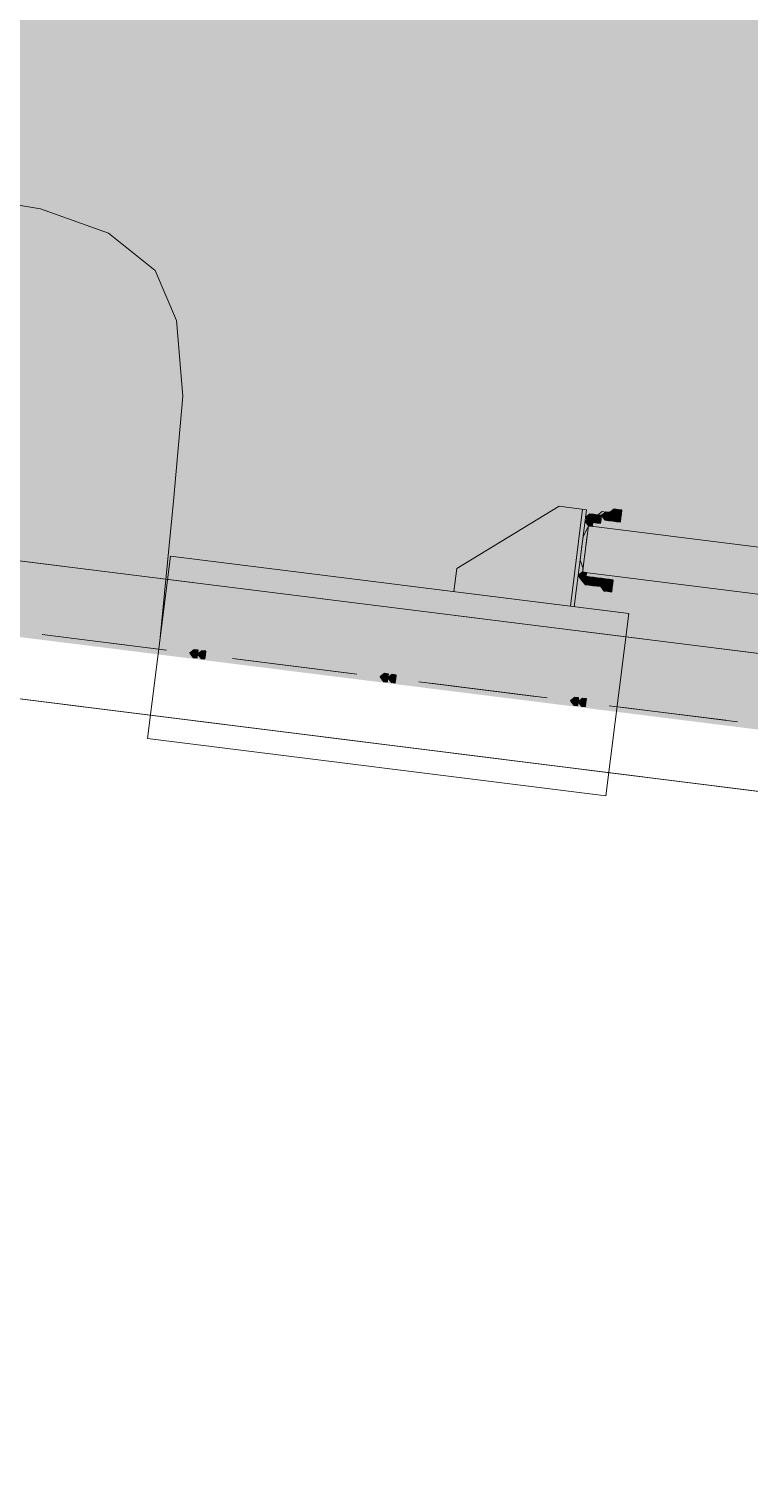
# Model space of a CAD drawing. Header units: metres. Extents: x -4 to 509425, y 7549 to 4732445.
# Drawn here: x 475960.077 to 475961.635, y 4719709.734 to 4719712.867 of the extents above; entities that cross this region are included whole.
import ezdxf

# ---------------------------------------------------------------- set-up
doc = ezdxf.new("R2010")
doc.units = ezdxf.units.M
doc.header["$LTSCALE"] = 0.01
doc.header["$MEASUREMENT"] = 0
doc.layers.get('0').update_dxf_attribs({"lineweight": 0})
doc.layers.add('_SUBESTACIÓN', color=1, linetype='Continuous')
doc.layers.add('SUBESTACION LA VID', color=253, linetype='Continuous')

# ---------------------------------------------------------------- blocks, each defined once
blk = doc.blocks.new('A$Cfff6051d')
at = {"layer": 'SUBESTACION LA VID', "transparency": 33554687}
h = blk.add_hatch(color=256, dxfattribs=at)
h.dxf.hatch_style = 2
h.paths.add_polyline_path([(475961.3323, 4719711.8114), (475961.3334, 4719711.8198), (475961.325, 4719711.8208), (475961.3155, 4719711.8135), (475961.3229, 4719711.804), (475961.3313, 4719711.803)])
h = blk.add_hatch(color=256, dxfattribs=at)
h.dxf.hatch_style = 2
h.paths.add_polyline_path([(475961.3407, 4719711.8103), (475961.3418, 4719711.8187), (475961.3334, 4719711.8198), (475961.3239, 4719711.8124), (475961.3313, 4719711.803), (475961.3397, 4719711.8019)])
h = blk.add_hatch(color=256, dxfattribs=at)
h.dxf.hatch_style = 2
h.paths.add_polyline_path([(475961.3407, 4719711.8103), (475961.3418, 4719711.8187), (475961.3334, 4719711.8198), (475961.3239, 4719711.8124), (475961.3313, 4719711.803), (475961.3397, 4719711.8019)])
h = blk.add_hatch(color=256, dxfattribs=at)
h.dxf.hatch_style = 2
h.paths.add_polyline_path([(475961.3502, 4719711.8177), (475961.3512, 4719711.8261), (475961.3428, 4719711.8271), (475961.3334, 4719711.8198), (475961.3407, 4719711.8103), (475961.3491, 4719711.8093)])
h = blk.add_hatch(color=256, dxfattribs=at)
h.dxf.hatch_style = 2
h.paths.add_polyline_path([(475961.3502, 4719711.8177), (475961.3512, 4719711.8261), (475961.3428, 4719711.8271), (475961.3334, 4719711.8198), (475961.3407, 4719711.8103), (475961.3491, 4719711.8093)])
h = blk.add_hatch(color=256, dxfattribs=at)
h.dxf.hatch_style = 2
h.paths.add_polyline_path([(475961.3586, 4719711.8166), (475961.3596, 4719711.825), (475961.3512, 4719711.8261), (475961.3418, 4719711.8187), (475961.3491, 4719711.8093), (475961.3575, 4719711.8082)])
h = blk.add_hatch(color=256, dxfattribs=at)
h.dxf.hatch_style = 2
h.paths.add_polyline_path([(475961.2966, 4719711.7988), (475961.2977, 4719711.8072), (475961.2893, 4719711.8082), (475961.2798, 4719711.8009), (475961.2872, 4719711.7914), (475961.2956, 4719711.7904)])
h = blk.add_hatch(color=256, dxfattribs=at)
h.dxf.hatch_style = 2
h.paths.add_polyline_path([(475961.2977, 4719711.8072), (475961.2987, 4719711.8156), (475961.2903, 4719711.8166), (475961.2809, 4719711.8093), (475961.2882, 4719711.7998), (475961.2966, 4719711.7988)])
h = blk.add_hatch(color=256, dxfattribs=at)
h.dxf.hatch_style = 2
h.paths.add_polyline_path([(475961.2977, 4719711.8072), (475961.2987, 4719711.8156), (475961.2903, 4719711.8166), (475961.2809, 4719711.8093), (475961.2882, 4719711.7998), (475961.2966, 4719711.7988)])
h = blk.add_hatch(color=256, dxfattribs=at)
h.dxf.hatch_style = 2
h.paths.add_polyline_path([(475961.2977, 4719711.8072), (475961.2987, 4719711.8156), (475961.2903, 4719711.8166), (475961.2809, 4719711.8093), (475961.2882, 4719711.7998), (475961.2966, 4719711.7988)])
h = blk.add_hatch(color=256, dxfattribs=at)
h.dxf.hatch_style = 2
h.paths.add_polyline_path([(475961.2977, 4719711.8072), (475961.2987, 4719711.8156), (475961.2903, 4719711.8166), (475961.2809, 4719711.8093), (475961.2882, 4719711.7998), (475961.2966, 4719711.7988)])
h = blk.add_hatch(color=256, dxfattribs=at)
h.dxf.hatch_style = 2
h.paths.add_polyline_path([(475961.3061, 4719711.8061), (475961.3071, 4719711.8145), (475961.2987, 4719711.8156), (475961.2893, 4719711.8082), (475961.2966, 4719711.7988), (475961.305, 4719711.7977)])
h = blk.add_hatch(color=256, dxfattribs=at)
h.dxf.hatch_style = 2
h.paths.add_polyline_path([(475961.3061, 4719711.8061), (475961.3071, 4719711.8145), (475961.2987, 4719711.8156), (475961.2893, 4719711.8082), (475961.2966, 4719711.7988), (475961.305, 4719711.7977)])
h = blk.add_hatch(color=256, dxfattribs=at)
h.dxf.hatch_style = 2
h.paths.add_polyline_path([(475961.3061, 4719711.8061), (475961.3071, 4719711.8145), (475961.2987, 4719711.8156), (475961.2893, 4719711.8082), (475961.2966, 4719711.7988), (475961.305, 4719711.7977)])
h = blk.add_hatch(color=256, dxfattribs=at)
h.dxf.hatch_style = 2
h.paths.add_polyline_path([(475961.3061, 4719711.8061), (475961.3071, 4719711.8145), (475961.2987, 4719711.8156), (475961.2893, 4719711.8082), (475961.2966, 4719711.7988), (475961.305, 4719711.7977)])
h = blk.add_hatch(color=256, dxfattribs=at)
h.dxf.hatch_style = 2
h.paths.add_polyline_path([(475961.3145, 4719711.8051), (475961.3155, 4719711.8135), (475961.3071, 4719711.8145), (475961.2977, 4719711.8072), (475961.305, 4719711.7977), (475961.3134, 4719711.7967)])
h = blk.add_hatch(color=256, dxfattribs=at)
h.dxf.hatch_style = 2
h.paths.add_polyline_path([(475961.3491, 4719711.8093), (475961.3502, 4719711.8177), (475961.3418, 4719711.8187), (475961.3323, 4719711.8114), (475961.3397, 4719711.8019), (475961.3481, 4719711.8009)])
h = blk.add_hatch(color=256, dxfattribs=at)
h.dxf.hatch_style = 2
h.paths.add_polyline_path([(475961.3491, 4719711.8093), (475961.3502, 4719711.8177), (475961.3418, 4719711.8187), (475961.3323, 4719711.8114), (475961.3397, 4719711.8019), (475961.3481, 4719711.8009)])
h = blk.add_hatch(color=256, dxfattribs=at)
h.dxf.hatch_style = 2
h.paths.add_polyline_path([(475961.3491, 4719711.8093), (475961.3502, 4719711.8177), (475961.3418, 4719711.8187), (475961.3323, 4719711.8114), (475961.3397, 4719711.8019), (475961.3481, 4719711.8009)])
h = blk.add_hatch(color=256, dxfattribs=at)
h.dxf.hatch_style = 2
h.paths.add_polyline_path([(475961.3575, 4719711.8082), (475961.3586, 4719711.8166), (475961.3502, 4719711.8177), (475961.3407, 4719711.8103), (475961.3481, 4719711.8009), (475961.3565, 4719711.7998)])
h = blk.add_hatch(color=256, dxfattribs=at)
h.dxf.hatch_style = 2
h.paths.add_polyline_path([(475961.3575, 4719711.8082), (475961.3586, 4719711.8166), (475961.3502, 4719711.8177), (475961.3407, 4719711.8103), (475961.3481, 4719711.8009), (475961.3565, 4719711.7998)])
h = blk.add_hatch(color=256, dxfattribs=at)
h.dxf.hatch_style = 2
h.paths.add_polyline_path([(475961.3575, 4719711.8082), (475961.3586, 4719711.8166), (475961.3502, 4719711.8177), (475961.3407, 4719711.8103), (475961.3481, 4719711.8009), (475961.3565, 4719711.7998)])
h = blk.add_hatch(color=256, dxfattribs=at)
h.dxf.hatch_style = 2
h.paths.add_polyline_path([(475961.3575, 4719711.8082), (475961.3586, 4719711.8166), (475961.3502, 4719711.8177), (475961.3407, 4719711.8103), (475961.3481, 4719711.8009), (475961.3565, 4719711.7998)])
h = blk.add_hatch(color=256, dxfattribs=at)
h.dxf.hatch_style = 2
h.paths.add_polyline_path([(475961.3575, 4719711.8082), (475961.3586, 4719711.8166), (475961.3502, 4719711.8177), (475961.3407, 4719711.8103), (475961.3481, 4719711.8009), (475961.3565, 4719711.7998)])
h = blk.add_hatch(color=256, dxfattribs=at)
h.dxf.hatch_style = 2
h.paths.add_polyline_path([(475961.3575, 4719711.8082), (475961.3586, 4719711.8166), (475961.3502, 4719711.8177), (475961.3407, 4719711.8103), (475961.3481, 4719711.8009), (475961.3565, 4719711.7998)])
h = blk.add_hatch(color=256, dxfattribs=at)
h.dxf.hatch_style = 2
h.paths.add_polyline_path([(475961.3575, 4719711.8082), (475961.3586, 4719711.8166), (475961.3502, 4719711.8177), (475961.3407, 4719711.8103), (475961.3481, 4719711.8009), (475961.3565, 4719711.7998)])
h = blk.add_hatch(color=256, dxfattribs=at)
h.dxf.hatch_style = 2
h.paths.add_polyline_path([(475961.3575, 4719711.8082), (475961.3586, 4719711.8166), (475961.3502, 4719711.8177), (475961.3407, 4719711.8103), (475961.3481, 4719711.8009), (475961.3565, 4719711.7998)])
h = blk.add_hatch(color=256, dxfattribs=at)
h.dxf.hatch_style = 2
h.paths.add_polyline_path([(475961.3575, 4719711.8082), (475961.3586, 4719711.8166), (475961.3502, 4719711.8177), (475961.3407, 4719711.8103), (475961.3481, 4719711.8009), (475961.3565, 4719711.7998)])
h = blk.add_hatch(color=256, dxfattribs=at)
h.dxf.hatch_style = 2
h.paths.add_polyline_path([(475961.3575, 4719711.8082), (475961.3586, 4719711.8166), (475961.3502, 4719711.8177), (475961.3407, 4719711.8103), (475961.3481, 4719711.8009), (475961.3565, 4719711.7998)])
h = blk.add_hatch(color=256, dxfattribs=at)
h.dxf.hatch_style = 2
h.paths.add_polyline_path([(475961.3575, 4719711.8082), (475961.3586, 4719711.8166), (475961.3502, 4719711.8177), (475961.3407, 4719711.8103), (475961.3481, 4719711.8009), (475961.3565, 4719711.7998)])
h = blk.add_hatch(color=256, dxfattribs=at)
h.dxf.hatch_style = 2
h.paths.add_polyline_path([(475961.3575, 4719711.8082), (475961.3586, 4719711.8166), (475961.3502, 4719711.8177), (475961.3407, 4719711.8103), (475961.3481, 4719711.8009), (475961.3565, 4719711.7998)])
h = blk.add_hatch(color=256, dxfattribs=at)
h.dxf.hatch_style = 2
h.paths.add_polyline_path([(475961.3575, 4719711.8082), (475961.3586, 4719711.8166), (475961.3502, 4719711.8177), (475961.3407, 4719711.8103), (475961.3481, 4719711.8009), (475961.3565, 4719711.7998)])
h = blk.add_hatch(color=256, dxfattribs=at)
h.dxf.hatch_style = 2
h.paths.add_polyline_path([(475961.2819, 4719711.6812), (475961.2829, 4719711.6896), (475961.2745, 4719711.6906), (475961.2651, 4719711.6833), (475961.2724, 4719711.6738), (475961.2808, 4719711.6728)])
h = blk.add_hatch(color=256, dxfattribs=at)
h.dxf.hatch_style = 2
h.paths.add_polyline_path([(475961.2819, 4719711.6812), (475961.2829, 4719711.6896), (475961.2745, 4719711.6906), (475961.2651, 4719711.6833), (475961.2724, 4719711.6738), (475961.2808, 4719711.6728)])
h = blk.add_hatch(color=256, dxfattribs=at)
h.dxf.hatch_style = 2
h.paths.add_polyline_path([(475961.2819, 4719711.6812), (475961.2829, 4719711.6896), (475961.2745, 4719711.6906), (475961.2651, 4719711.6833), (475961.2724, 4719711.6738), (475961.2808, 4719711.6728)])
h = blk.add_hatch(color=256, dxfattribs=at)
h.dxf.hatch_style = 2
h.paths.add_polyline_path([(475961.2819, 4719711.6812), (475961.2829, 4719711.6896), (475961.2745, 4719711.6906), (475961.2651, 4719711.6833), (475961.2724, 4719711.6738), (475961.2808, 4719711.6728)])
h = blk.add_hatch(color=256, dxfattribs=at)
h.dxf.hatch_style = 2
h.paths.add_polyline_path([(475961.2892, 4719711.6717), (475961.2903, 4719711.6801), (475961.2819, 4719711.6812), (475961.2724, 4719711.6738), (475961.2798, 4719711.6644), (475961.2882, 4719711.6633)])
h = blk.add_hatch(color=256, dxfattribs=at)
h.dxf.hatch_style = 2
h.paths.add_polyline_path([(475961.2892, 4719711.6717), (475961.2903, 4719711.6801), (475961.2819, 4719711.6812), (475961.2724, 4719711.6738), (475961.2798, 4719711.6644), (475961.2882, 4719711.6633)])
h = blk.add_hatch(color=256, dxfattribs=at)
h.dxf.hatch_style = 2
h.paths.add_polyline_path([(475961.2892, 4719711.6717), (475961.2903, 4719711.6801), (475961.2819, 4719711.6812), (475961.2724, 4719711.6738), (475961.2798, 4719711.6644), (475961.2882, 4719711.6633)])
h = blk.add_hatch(color=256, dxfattribs=at)
h.dxf.hatch_style = 2
h.paths.add_polyline_path([(475961.2892, 4719711.6717), (475961.2903, 4719711.6801), (475961.2819, 4719711.6812), (475961.2724, 4719711.6738), (475961.2798, 4719711.6644), (475961.2882, 4719711.6633)])
h = blk.add_hatch(color=256, dxfattribs=at)
h.dxf.hatch_style = 2
h.paths.add_polyline_path([(475961.2976, 4719711.6707), (475961.2987, 4719711.6791), (475961.2903, 4719711.6801), (475961.2808, 4719711.6728), (475961.2882, 4719711.6633), (475961.2966, 4719711.6623)])
h = blk.add_hatch(color=256, dxfattribs=at)
h.dxf.hatch_style = 2
h.paths.add_polyline_path([(475961.306, 4719711.6696), (475961.3071, 4719711.678), (475961.2987, 4719711.6791), (475961.2892, 4719711.6717), (475961.2966, 4719711.6623), (475961.305, 4719711.6612)])
h = blk.add_hatch(color=256, dxfattribs=at)
h.dxf.hatch_style = 2
h.paths.add_polyline_path([(475961.3144, 4719711.6686), (475961.3155, 4719711.677), (475961.3071, 4719711.678), (475961.2976, 4719711.6707), (475961.305, 4719711.6612), (475961.3134, 4719711.6602)])
h = blk.add_hatch(color=256, dxfattribs=at)
h.dxf.hatch_style = 2
h.paths.add_polyline_path([(475961.3228, 4719711.6675), (475961.3239, 4719711.6759), (475961.3155, 4719711.677), (475961.306, 4719711.6696), (475961.3134, 4719711.6602), (475961.3218, 4719711.6591)])
h = blk.add_hatch(color=256, dxfattribs=at)
h.dxf.hatch_style = 2
h.paths.add_polyline_path([(475961.3228, 4719711.6675), (475961.3239, 4719711.6759), (475961.3155, 4719711.677), (475961.306, 4719711.6696), (475961.3134, 4719711.6602), (475961.3218, 4719711.6591)])
h = blk.add_hatch(color=256, dxfattribs=at)
h.dxf.hatch_style = 2
h.paths.add_polyline_path([(475961.3302, 4719711.6581), (475961.3312, 4719711.6665), (475961.3228, 4719711.6675), (475961.3134, 4719711.6602), (475961.3207, 4719711.6507), (475961.3291, 4719711.6497)])
h = blk.add_hatch(color=256, dxfattribs=at)
h.dxf.hatch_style = 2
h.paths.add_polyline_path([(475961.3302, 4719711.6581), (475961.3312, 4719711.6665), (475961.3228, 4719711.6675), (475961.3134, 4719711.6602), (475961.3207, 4719711.6507), (475961.3291, 4719711.6497)])
h = blk.add_hatch(color=256, dxfattribs=at)
h.dxf.hatch_style = 2
h.paths.add_polyline_path([(475961.3312, 4719711.6665), (475961.3323, 4719711.6749), (475961.3239, 4719711.6759), (475961.3144, 4719711.6686), (475961.3218, 4719711.6591), (475961.3302, 4719711.6581)])
h = blk.add_hatch(color=256, dxfattribs=at)
h.dxf.hatch_style = 2
h.paths.add_polyline_path([(475961.3312, 4719711.6665), (475961.3323, 4719711.6749), (475961.3239, 4719711.6759), (475961.3144, 4719711.6686), (475961.3218, 4719711.6591), (475961.3302, 4719711.6581)])
h = blk.add_hatch(color=256, dxfattribs=at)
h.dxf.hatch_style = 2
h.paths.add_polyline_path([(475961.3312, 4719711.6665), (475961.3323, 4719711.6749), (475961.3239, 4719711.6759), (475961.3144, 4719711.6686), (475961.3218, 4719711.6591), (475961.3302, 4719711.6581)])
h = blk.add_hatch(color=256, dxfattribs=at)
h.dxf.hatch_style = 2
h.paths.add_polyline_path([(475961.3386, 4719711.657), (475961.3396, 4719711.6654), (475961.3312, 4719711.6665), (475961.3218, 4719711.6591), (475961.3291, 4719711.6497), (475961.3375, 4719711.6486)])
h = blk.add_hatch(color=256, dxfattribs=at)
h.dxf.hatch_style = 2
h.paths.add_polyline_path([(475961.3386, 4719711.657), (475961.3396, 4719711.6654), (475961.3312, 4719711.6665), (475961.3218, 4719711.6591), (475961.3291, 4719711.6497), (475961.3375, 4719711.6486)])
h = blk.add_hatch(color=256, dxfattribs=at)
h.dxf.hatch_style = 2
h.paths.add_polyline_path([(475961.3386, 4719711.657), (475961.3396, 4719711.6654), (475961.3312, 4719711.6665), (475961.3218, 4719711.6591), (475961.3291, 4719711.6497), (475961.3375, 4719711.6486)])
h = blk.add_hatch(color=256, dxfattribs=at)
h.dxf.hatch_style = 2
h.paths.add_polyline_path([(475961.3386, 4719711.657), (475961.3396, 4719711.6654), (475961.3312, 4719711.6665), (475961.3218, 4719711.6591), (475961.3291, 4719711.6497), (475961.3375, 4719711.6486)])
h = blk.add_hatch(color=256, dxfattribs=at)
h.dxf.hatch_style = 2
h.paths.add_polyline_path([(475961.3386, 4719711.657), (475961.3396, 4719711.6654), (475961.3312, 4719711.6665), (475961.3218, 4719711.6591), (475961.3291, 4719711.6497), (475961.3375, 4719711.6486)])
h = blk.add_hatch(color=256, dxfattribs=at)
h.dxf.hatch_style = 2
h.paths.add_polyline_path([(475961.3386, 4719711.657), (475961.3396, 4719711.6654), (475961.3312, 4719711.6665), (475961.3218, 4719711.6591), (475961.3291, 4719711.6497), (475961.3375, 4719711.6486)])
h = blk.add_hatch(color=256, dxfattribs=at)
h.dxf.hatch_style = 2
h.paths.add_polyline_path([(475961.3386, 4719711.657), (475961.3396, 4719711.6654), (475961.3312, 4719711.6665), (475961.3218, 4719711.6591), (475961.3291, 4719711.6497), (475961.3375, 4719711.6486)])
h = blk.add_hatch(color=256, dxfattribs=at)
h.dxf.hatch_style = 2
h.paths.add_polyline_path([(475961.3386, 4719711.657), (475961.3396, 4719711.6654), (475961.3312, 4719711.6665), (475961.3218, 4719711.6591), (475961.3291, 4719711.6497), (475961.3375, 4719711.6486)])
h = blk.add_hatch(color=256, dxfattribs=at)
h.dxf.hatch_style = 2
h.paths.add_polyline_path([(475961.3396, 4719711.6654), (475961.3407, 4719711.6738), (475961.3323, 4719711.6749), (475961.3228, 4719711.6675), (475961.3302, 4719711.6581), (475961.3386, 4719711.657)])
h = blk.add_hatch(color=256, dxfattribs=at)
h.dxf.hatch_style = 2
h.paths.add_polyline_path([(475961.3396, 4719711.6654), (475961.3407, 4719711.6738), (475961.3323, 4719711.6749), (475961.3228, 4719711.6675), (475961.3302, 4719711.6581), (475961.3386, 4719711.657)])
h = blk.add_hatch(color=256, dxfattribs=at)
h.dxf.hatch_style = 2
h.paths.add_polyline_path([(475961.3396, 4719711.6654), (475961.3407, 4719711.6738), (475961.3323, 4719711.6749), (475961.3228, 4719711.6675), (475961.3302, 4719711.6581), (475961.3386, 4719711.657)])
h = blk.add_hatch(color=256, dxfattribs=at)
h.dxf.hatch_style = 2
h.paths.add_polyline_path([(475961.3396, 4719711.6654), (475961.3407, 4719711.6738), (475961.3323, 4719711.6749), (475961.3228, 4719711.6675), (475961.3302, 4719711.6581), (475961.3386, 4719711.657)])
h = blk.add_hatch(color=256, dxfattribs=at)
h.dxf.hatch_style = 2
h.paths.add_polyline_path([(475961.3396, 4719711.6654), (475961.3407, 4719711.6738), (475961.3323, 4719711.6749), (475961.3228, 4719711.6675), (475961.3302, 4719711.6581), (475961.3386, 4719711.657)])
h = blk.add_hatch(color=256, dxfattribs=at)
h.dxf.hatch_style = 2
h.paths.add_polyline_path([(475961.3396, 4719711.6654), (475961.3407, 4719711.6738), (475961.3323, 4719711.6749), (475961.3228, 4719711.6675), (475961.3302, 4719711.6581), (475961.3386, 4719711.657)])
h = blk.add_hatch(color=256, dxfattribs=at)
h.dxf.hatch_style = 2
h.paths.add_polyline_path([(475960.4417, 4719711.5135), (475960.4428, 4719711.5219), (475960.4344, 4719711.5229), (475960.4249, 4719711.5156), (475960.4323, 4719711.5061), (475960.4407, 4719711.5051)])
h = blk.add_hatch(color=256, dxfattribs=at)
h.dxf.hatch_style = 2
h.paths.add_polyline_path([(475960.4585, 4719711.5114), (475960.4596, 4719711.5198), (475960.4512, 4719711.5208), (475960.4417, 4719711.5135), (475960.4491, 4719711.504), (475960.4575, 4719711.503)])
h = blk.add_hatch(color=256, dxfattribs=at)
h.dxf.hatch_style = 2
h.paths.add_polyline_path([(475960.8534, 4719711.4619), (475960.8544, 4719711.4703), (475960.846, 4719711.4713), (475960.8366, 4719711.464), (475960.8439, 4719711.4545), (475960.8523, 4719711.4535)])
h = blk.add_hatch(color=256, dxfattribs=at)
h.dxf.hatch_style = 2
h.paths.add_polyline_path([(475960.8702, 4719711.4598), (475960.8712, 4719711.4682), (475960.8628, 4719711.4692), (475960.8534, 4719711.4619), (475960.8607, 4719711.4524), (475960.8691, 4719711.4514)])
h = blk.add_hatch(color=256, dxfattribs=at)
h.dxf.hatch_style = 2
h.paths.add_polyline_path([(475961.265, 4719711.4103), (475961.266, 4719711.4187), (475961.2576, 4719711.4197), (475961.2482, 4719711.4124), (475961.2555, 4719711.4029), (475961.2639, 4719711.4019)])
h = blk.add_hatch(color=256, dxfattribs=at)
h.dxf.hatch_style = 2
h.paths.add_polyline_path([(475961.2818, 4719711.4082), (475961.2828, 4719711.4166), (475961.2744, 4719711.4176), (475961.265, 4719711.4103), (475961.2723, 4719711.4008), (475961.2807, 4719711.3998)])
at = {"layer": 'SUBESTACION LA VID', "lineweight": 15}
for p, q in [((475961.2482, 4719711.6171), (475961.2746, 4719711.8271)), ((475961.2882, 4719711.7998), (475961.2893, 4719711.8082)), ((475961.2893, 4719711.8082), (475961.2977, 4719711.8072)), ((475961.2977, 4719711.8072), (475961.3061, 4719711.8061)), ((475961.3239, 4719711.8124), (475961.3323, 4719711.8114)), ((475961.3323, 4719711.8114), (475961.3407, 4719711.8103)), ((475961.3407, 4719711.8103), (475961.3491, 4719711.8093)), ((475961.3502, 4719711.8177), (475961.3418, 4719711.8187)), ((475961.3491, 4719711.8093), (475961.3502, 4719711.8177)), ((475961.2808, 4719711.6728), (475961.2892, 4719711.6717)), ((475961.2892, 4719711.6717), (475961.2976, 4719711.6707)), ((475961.2976, 4719711.6707), (475961.306, 4719711.6696)), ((475961.306, 4719711.6696), (475961.3144, 4719711.6686)), ((475961.3144, 4719711.6686), (475961.3228, 4719711.6675)), ((475961.3228, 4719711.6675), (475961.3312, 4719711.6665)), ((475961.3312, 4719711.6665), (475961.3302, 4719711.6581)), ((475961.3302, 4719711.6581), (475961.3218, 4719711.6591)), ((475961.3743, 4719711.6013), (475961.3248, 4719711.2065)), ((475960.3577, 4719711.524), (475960.1057, 4719711.5556)), ((475960.3745, 4719711.5219), (475960.1225, 4719711.5535)), ((475960.7694, 4719711.4724), (475960.5173, 4719711.504)), ((475960.7862, 4719711.4703), (475960.5341, 4719711.5019)), ((475961.1726, 4719711.4218), (475960.9206, 4719711.4534)), ((475961.1978, 4719711.4187), (475960.9458, 4719711.4503)), ((475961.5842, 4719711.3702), (475961.3322, 4719711.4018)), ((475961.6094, 4719711.3671), (475961.3574, 4719711.3987))]:
    blk.add_line(p, q, dxfattribs=at)
for points in [[(475956.7562, 4719712.1291), (475967.9637, 4719801.5255), (476089.5502, 4719786.2823), (476086.0937, 4719758.7124), (476078.3057, 4719696.5919), (475956.7193, 4719711.8351)], [(475957.0502, 4719712.0922), (475968.2198, 4719801.1862), (476089.2182, 4719786.0167), (476085.7997, 4719758.7492), (476078.0486, 4719696.9228), (475957.0502, 4719712.0922)], [(475973.0411, 4719709.7888), (475956.7193, 4719711.8351), (475957.2132, 4719715.7749)], [(475973.078, 4719710.0828), (475957.0502, 4719712.0922), (475957.5072, 4719715.738)], [(475959.5999, 4719712.5576), (475959.8845, 4719712.5134), (475960.1019, 4719712.4776), (475960.2489, 4719712.425), (475960.3496, 4719712.3441), (475960.3958, 4719712.2359), (475960.4094, 4719712.0721), (475960.3894, 4719711.8443), (475960.3609, 4719711.5492)], [(475960.9962, 4719711.6487), (475961.0026, 4719711.6991), (475961.2242, 4719711.8335)], [(475961.2566, 4719711.6161), (475961.283, 4719711.8261), (475961.2242, 4719711.8335)], [(475961.3418, 4719711.8187), (475961.3334, 4719711.8198), (475961.325, 4719711.8208), (475961.3166, 4719711.8219), (475961.3071, 4719711.8145), (475961.2987, 4719711.8156), (475961.2882, 4719711.7998), (475961.2872, 4719711.7914), (475961.2756, 4719711.7673), (475961.2724, 4719711.7421)], [(475967.3312, 4719710.9313), (475961.2745, 4719711.6906), (475961.2872, 4719711.7914), (475967.3438, 4719711.0321)], [(475961.2808, 4719711.741), (475961.284, 4719711.7662), (475961.2851, 4719711.7746), (475961.2872, 4719711.7914), (475961.2882, 4719711.7998)], [(475961.3061, 4719711.8061), (475961.3145, 4719711.8051), (475961.3155, 4719711.8135), (475961.3239, 4719711.8124)], [(475961.3743, 4719711.6013), (475960.383, 4719711.7256), (475960.3335, 4719711.3308), (475961.3248, 4719711.2065)], [(475961.3218, 4719711.6591), (475961.3134, 4719711.6602), (475961.305, 4719711.6612), (475961.2966, 4719711.6623), (475961.2882, 4719711.6633), (475961.2808, 4719711.6728), (475961.2735, 4719711.6822), (475961.2756, 4719711.699), (475961.2693, 4719711.7169), (475961.2724, 4719711.7421)], [(475961.2808, 4719711.741), (475961.2787, 4719711.7242), (475961.2766, 4719711.7074), (475961.2756, 4719711.699), (475961.2745, 4719711.6906), (475961.2735, 4719711.6822)], [(475961.2735, 4719711.6822), (475961.2724, 4719711.6738), (475961.2808, 4719711.6728)]]:
    blk.add_lwpolyline(points, dxfattribs=at)
at = {"layer": 'SUBESTACION LA VID'}
for points in [[(475961.3323, 4719711.8114), (475961.3334, 4719711.8198), (475961.325, 4719711.8208), (475961.3155, 4719711.8135), (475961.3229, 4719711.804), (475961.3313, 4719711.803)], [(475961.3407, 4719711.8103), (475961.3418, 4719711.8187), (475961.3334, 4719711.8198), (475961.3239, 4719711.8124), (475961.3313, 4719711.803), (475961.3397, 4719711.8019)], [(475961.3407, 4719711.8103), (475961.3418, 4719711.8187), (475961.3334, 4719711.8198), (475961.3239, 4719711.8124), (475961.3313, 4719711.803), (475961.3397, 4719711.8019)], [(475961.3502, 4719711.8177), (475961.3512, 4719711.8261), (475961.3428, 4719711.8271), (475961.3334, 4719711.8198), (475961.3407, 4719711.8103), (475961.3491, 4719711.8093)], [(475961.3502, 4719711.8177), (475961.3512, 4719711.8261), (475961.3428, 4719711.8271), (475961.3334, 4719711.8198), (475961.3407, 4719711.8103), (475961.3491, 4719711.8093)], [(475961.3586, 4719711.8166), (475961.3596, 4719711.825), (475961.3512, 4719711.8261), (475961.3418, 4719711.8187), (475961.3491, 4719711.8093), (475961.3575, 4719711.8082)], [(475961.2966, 4719711.7988), (475961.2977, 4719711.8072), (475961.2893, 4719711.8082), (475961.2798, 4719711.8009), (475961.2872, 4719711.7914), (475961.2956, 4719711.7904)], [(475961.2977, 4719711.8072), (475961.2987, 4719711.8156), (475961.2903, 4719711.8166), (475961.2809, 4719711.8093), (475961.2882, 4719711.7998), (475961.2966, 4719711.7988)], [(475961.2977, 4719711.8072), (475961.2987, 4719711.8156), (475961.2903, 4719711.8166), (475961.2809, 4719711.8093), (475961.2882, 4719711.7998), (475961.2966, 4719711.7988)], [(475961.2977, 4719711.8072), (475961.2987, 4719711.8156), (475961.2903, 4719711.8166), (475961.2809, 4719711.8093), (475961.2882, 4719711.7998), (475961.2966, 4719711.7988)], [(475961.2977, 4719711.8072), (475961.2987, 4719711.8156), (475961.2903, 4719711.8166), (475961.2809, 4719711.8093), (475961.2882, 4719711.7998), (475961.2966, 4719711.7988)], [(475961.3061, 4719711.8061), (475961.3071, 4719711.8145), (475961.2987, 4719711.8156), (475961.2893, 4719711.8082), (475961.2966, 4719711.7988), (475961.305, 4719711.7977)], [(475961.3061, 4719711.8061), (475961.3071, 4719711.8145), (475961.2987, 4719711.8156), (475961.2893, 4719711.8082), (475961.2966, 4719711.7988), (475961.305, 4719711.7977)], [(475961.3061, 4719711.8061), (475961.3071, 4719711.8145), (475961.2987, 4719711.8156), (475961.2893, 4719711.8082), (475961.2966, 4719711.7988), (475961.305, 4719711.7977)], [(475961.3061, 4719711.8061), (475961.3071, 4719711.8145), (475961.2987, 4719711.8156), (475961.2893, 4719711.8082), (475961.2966, 4719711.7988), (475961.305, 4719711.7977)], [(475961.3145, 4719711.8051), (475961.3155, 4719711.8135), (475961.3071, 4719711.8145), (475961.2977, 4719711.8072), (475961.305, 4719711.7977), (475961.3134, 4719711.7967)], [(475961.3491, 4719711.8093), (475961.3502, 4719711.8177), (475961.3418, 4719711.8187), (475961.3323, 4719711.8114), (475961.3397, 4719711.8019), (475961.3481, 4719711.8009)], [(475961.3491, 4719711.8093), (475961.3502, 4719711.8177), (475961.3418, 4719711.8187), (475961.3323, 4719711.8114), (475961.3397, 4719711.8019), (475961.3481, 4719711.8009)], [(475961.3491, 4719711.8093), (475961.3502, 4719711.8177), (475961.3418, 4719711.8187), (475961.3323, 4719711.8114), (475961.3397, 4719711.8019), (475961.3481, 4719711.8009)], [(475961.3575, 4719711.8082), (475961.3586, 4719711.8166), (475961.3502, 4719711.8177), (475961.3407, 4719711.8103), (475961.3481, 4719711.8009), (475961.3565, 4719711.7998)], [(475961.3575, 4719711.8082), (475961.3586, 4719711.8166), (475961.3502, 4719711.8177), (475961.3407, 4719711.8103), (475961.3481, 4719711.8009), (475961.3565, 4719711.7998)], [(475961.3575, 4719711.8082), (475961.3586, 4719711.8166), (475961.3502, 4719711.8177), (475961.3407, 4719711.8103), (475961.3481, 4719711.8009), (475961.3565, 4719711.7998)], [(475961.3575, 4719711.8082), (475961.3586, 4719711.8166), (475961.3502, 4719711.8177), (475961.3407, 4719711.8103), (475961.3481, 4719711.8009), (475961.3565, 4719711.7998)], [(475961.3575, 4719711.8082), (475961.3586, 4719711.8166), (475961.3502, 4719711.8177), (475961.3407, 4719711.8103), (475961.3481, 4719711.8009), (475961.3565, 4719711.7998)], [(475961.3575, 4719711.8082), (475961.3586, 4719711.8166), (475961.3502, 4719711.8177), (475961.3407, 4719711.8103), (475961.3481, 4719711.8009), (475961.3565, 4719711.7998)], [(475961.3575, 4719711.8082), (475961.3586, 4719711.8166), (475961.3502, 4719711.8177), (475961.3407, 4719711.8103), (475961.3481, 4719711.8009), (475961.3565, 4719711.7998)], [(475961.3575, 4719711.8082), (475961.3586, 4719711.8166), (475961.3502, 4719711.8177), (475961.3407, 4719711.8103), (475961.3481, 4719711.8009), (475961.3565, 4719711.7998)], [(475961.3575, 4719711.8082), (475961.3586, 4719711.8166), (475961.3502, 4719711.8177), (475961.3407, 4719711.8103), (475961.3481, 4719711.8009), (475961.3565, 4719711.7998)], [(475961.3575, 4719711.8082), (475961.3586, 4719711.8166), (475961.3502, 4719711.8177), (475961.3407, 4719711.8103), (475961.3481, 4719711.8009), (475961.3565, 4719711.7998)], [(475961.3575, 4719711.8082), (475961.3586, 4719711.8166), (475961.3502, 4719711.8177), (475961.3407, 4719711.8103), (475961.3481, 4719711.8009), (475961.3565, 4719711.7998)], [(475961.3575, 4719711.8082), (475961.3586, 4719711.8166), (475961.3502, 4719711.8177), (475961.3407, 4719711.8103), (475961.3481, 4719711.8009), (475961.3565, 4719711.7998)], [(475961.3575, 4719711.8082), (475961.3586, 4719711.8166), (475961.3502, 4719711.8177), (475961.3407, 4719711.8103), (475961.3481, 4719711.8009), (475961.3565, 4719711.7998)], [(475961.2819, 4719711.6812), (475961.2829, 4719711.6896), (475961.2745, 4719711.6906), (475961.2651, 4719711.6833), (475961.2724, 4719711.6738), (475961.2808, 4719711.6728)], [(475961.2819, 4719711.6812), (475961.2829, 4719711.6896), (475961.2745, 4719711.6906), (475961.2651, 4719711.6833), (475961.2724, 4719711.6738), (475961.2808, 4719711.6728)], [(475961.2819, 4719711.6812), (475961.2829, 4719711.6896), (475961.2745, 4719711.6906), (475961.2651, 4719711.6833), (475961.2724, 4719711.6738), (475961.2808, 4719711.6728)], [(475961.2819, 4719711.6812), (475961.2829, 4719711.6896), (475961.2745, 4719711.6906), (475961.2651, 4719711.6833), (475961.2724, 4719711.6738), (475961.2808, 4719711.6728)], [(475961.2892, 4719711.6717), (475961.2903, 4719711.6801), (475961.2819, 4719711.6812), (475961.2724, 4719711.6738), (475961.2798, 4719711.6644), (475961.2882, 4719711.6633)], [(475961.2892, 4719711.6717), (475961.2903, 4719711.6801), (475961.2819, 4719711.6812), (475961.2724, 4719711.6738), (475961.2798, 4719711.6644), (475961.2882, 4719711.6633)], [(475961.2892, 4719711.6717), (475961.2903, 4719711.6801), (475961.2819, 4719711.6812), (475961.2724, 4719711.6738), (475961.2798, 4719711.6644), (475961.2882, 4719711.6633)], [(475961.2892, 4719711.6717), (475961.2903, 4719711.6801), (475961.2819, 4719711.6812), (475961.2724, 4719711.6738), (475961.2798, 4719711.6644), (475961.2882, 4719711.6633)], [(475961.2976, 4719711.6707), (475961.2987, 4719711.6791), (475961.2903, 4719711.6801), (475961.2808, 4719711.6728), (475961.2882, 4719711.6633), (475961.2966, 4719711.6623)], [(475961.306, 4719711.6696), (475961.3071, 4719711.678), (475961.2987, 4719711.6791), (475961.2892, 4719711.6717), (475961.2966, 4719711.6623), (475961.305, 4719711.6612)], [(475961.3144, 4719711.6686), (475961.3155, 4719711.677), (475961.3071, 4719711.678), (475961.2976, 4719711.6707), (475961.305, 4719711.6612), (475961.3134, 4719711.6602)], [(475961.3228, 4719711.6675), (475961.3239, 4719711.6759), (475961.3155, 4719711.677), (475961.306, 4719711.6696), (475961.3134, 4719711.6602), (475961.3218, 4719711.6591)], [(475961.3228, 4719711.6675), (475961.3239, 4719711.6759), (475961.3155, 4719711.677), (475961.306, 4719711.6696), (475961.3134, 4719711.6602), (475961.3218, 4719711.6591)], [(475961.3302, 4719711.6581), (475961.3312, 4719711.6665), (475961.3228, 4719711.6675), (475961.3134, 4719711.6602), (475961.3207, 4719711.6507), (475961.3291, 4719711.6497)], [(475961.3302, 4719711.6581), (475961.3312, 4719711.6665), (475961.3228, 4719711.6675), (475961.3134, 4719711.6602), (475961.3207, 4719711.6507), (475961.3291, 4719711.6497)], [(475961.3312, 4719711.6665), (475961.3323, 4719711.6749), (475961.3239, 4719711.6759), (475961.3144, 4719711.6686), (475961.3218, 4719711.6591), (475961.3302, 4719711.6581)], [(475961.3312, 4719711.6665), (475961.3323, 4719711.6749), (475961.3239, 4719711.6759), (475961.3144, 4719711.6686), (475961.3218, 4719711.6591), (475961.3302, 4719711.6581)], [(475961.3312, 4719711.6665), (475961.3323, 4719711.6749), (475961.3239, 4719711.6759), (475961.3144, 4719711.6686), (475961.3218, 4719711.6591), (475961.3302, 4719711.6581)], [(475961.3386, 4719711.657), (475961.3396, 4719711.6654), (475961.3312, 4719711.6665), (475961.3218, 4719711.6591), (475961.3291, 4719711.6497), (475961.3375, 4719711.6486)], [(475961.3386, 4719711.657), (475961.3396, 4719711.6654), (475961.3312, 4719711.6665), (475961.3218, 4719711.6591), (475961.3291, 4719711.6497), (475961.3375, 4719711.6486)], [(475961.3386, 4719711.657), (475961.3396, 4719711.6654), (475961.3312, 4719711.6665), (475961.3218, 4719711.6591), (475961.3291, 4719711.6497), (475961.3375, 4719711.6486)], [(475961.3386, 4719711.657), (475961.3396, 4719711.6654), (475961.3312, 4719711.6665), (475961.3218, 4719711.6591), (475961.3291, 4719711.6497), (475961.3375, 4719711.6486)], [(475961.3386, 4719711.657), (475961.3396, 4719711.6654), (475961.3312, 4719711.6665), (475961.3218, 4719711.6591), (475961.3291, 4719711.6497), (475961.3375, 4719711.6486)], [(475961.3386, 4719711.657), (475961.3396, 4719711.6654), (475961.3312, 4719711.6665), (475961.3218, 4719711.6591), (475961.3291, 4719711.6497), (475961.3375, 4719711.6486)], [(475961.3386, 4719711.657), (475961.3396, 4719711.6654), (475961.3312, 4719711.6665), (475961.3218, 4719711.6591), (475961.3291, 4719711.6497), (475961.3375, 4719711.6486)], [(475961.3386, 4719711.657), (475961.3396, 4719711.6654), (475961.3312, 4719711.6665), (475961.3218, 4719711.6591), (475961.3291, 4719711.6497), (475961.3375, 4719711.6486)], [(475961.3396, 4719711.6654), (475961.3407, 4719711.6738), (475961.3323, 4719711.6749), (475961.3228, 4719711.6675), (475961.3302, 4719711.6581), (475961.3386, 4719711.657)], [(475961.3396, 4719711.6654), (475961.3407, 4719711.6738), (475961.3323, 4719711.6749), (475961.3228, 4719711.6675), (475961.3302, 4719711.6581), (475961.3386, 4719711.657)], [(475961.3396, 4719711.6654), (475961.3407, 4719711.6738), (475961.3323, 4719711.6749), (475961.3228, 4719711.6675), (475961.3302, 4719711.6581), (475961.3386, 4719711.657)], [(475961.3396, 4719711.6654), (475961.3407, 4719711.6738), (475961.3323, 4719711.6749), (475961.3228, 4719711.6675), (475961.3302, 4719711.6581), (475961.3386, 4719711.657)], [(475961.3396, 4719711.6654), (475961.3407, 4719711.6738), (475961.3323, 4719711.6749), (475961.3228, 4719711.6675), (475961.3302, 4719711.6581), (475961.3386, 4719711.657)], [(475961.3396, 4719711.6654), (475961.3407, 4719711.6738), (475961.3323, 4719711.6749), (475961.3228, 4719711.6675), (475961.3302, 4719711.6581), (475961.3386, 4719711.657)], [(475960.4417, 4719711.5135), (475960.4428, 4719711.5219), (475960.4344, 4719711.5229), (475960.4249, 4719711.5156), (475960.4323, 4719711.5061), (475960.4407, 4719711.5051)], [(475960.4585, 4719711.5114), (475960.4596, 4719711.5198), (475960.4512, 4719711.5208), (475960.4417, 4719711.5135), (475960.4491, 4719711.504), (475960.4575, 4719711.503)], [(475960.8534, 4719711.4619), (475960.8544, 4719711.4703), (475960.846, 4719711.4713), (475960.8366, 4719711.464), (475960.8439, 4719711.4545), (475960.8523, 4719711.4535)], [(475960.8702, 4719711.4598), (475960.8712, 4719711.4682), (475960.8628, 4719711.4692), (475960.8534, 4719711.4619), (475960.8607, 4719711.4524), (475960.8691, 4719711.4514)], [(475961.265, 4719711.4103), (475961.266, 4719711.4187), (475961.2576, 4719711.4197), (475961.2482, 4719711.4124), (475961.2555, 4719711.4029), (475961.2639, 4719711.4019)], [(475961.2818, 4719711.4082), (475961.2828, 4719711.4166), (475961.2744, 4719711.4176), (475961.265, 4719711.4103), (475961.2723, 4719711.4008), (475961.2807, 4719711.3998)]]:
    blk.add_lwpolyline(points, close=True, dxfattribs=at)
at = {"layer": 'SUBESTACION LA VID', "lineweight": 0}
for points in [[(475961.3323, 4719711.8114), (475961.3334, 4719711.8198), (475961.325, 4719711.8208), (475961.3155, 4719711.8135), (475961.3229, 4719711.804), (475961.3313, 4719711.803)], [(475961.3407, 4719711.8103), (475961.3418, 4719711.8187), (475961.3334, 4719711.8198), (475961.3239, 4719711.8124), (475961.3313, 4719711.803), (475961.3397, 4719711.8019)], [(475961.3407, 4719711.8103), (475961.3418, 4719711.8187), (475961.3334, 4719711.8198), (475961.3239, 4719711.8124), (475961.3313, 4719711.803), (475961.3397, 4719711.8019)], [(475961.3502, 4719711.8177), (475961.3512, 4719711.8261), (475961.3428, 4719711.8271), (475961.3334, 4719711.8198), (475961.3407, 4719711.8103), (475961.3491, 4719711.8093)], [(475961.3502, 4719711.8177), (475961.3512, 4719711.8261), (475961.3428, 4719711.8271), (475961.3334, 4719711.8198), (475961.3407, 4719711.8103), (475961.3491, 4719711.8093)], [(475961.3586, 4719711.8166), (475961.3596, 4719711.825), (475961.3512, 4719711.8261), (475961.3418, 4719711.8187), (475961.3491, 4719711.8093), (475961.3575, 4719711.8082)], [(475961.2966, 4719711.7988), (475961.2977, 4719711.8072), (475961.2893, 4719711.8082), (475961.2798, 4719711.8009), (475961.2872, 4719711.7914), (475961.2956, 4719711.7904)], [(475961.2977, 4719711.8072), (475961.2987, 4719711.8156), (475961.2903, 4719711.8166), (475961.2809, 4719711.8093), (475961.2882, 4719711.7998), (475961.2966, 4719711.7988)], [(475961.2977, 4719711.8072), (475961.2987, 4719711.8156), (475961.2903, 4719711.8166), (475961.2809, 4719711.8093), (475961.2882, 4719711.7998), (475961.2966, 4719711.7988)], [(475961.2977, 4719711.8072), (475961.2987, 4719711.8156), (475961.2903, 4719711.8166), (475961.2809, 4719711.8093), (475961.2882, 4719711.7998), (475961.2966, 4719711.7988)], [(475961.2977, 4719711.8072), (475961.2987, 4719711.8156), (475961.2903, 4719711.8166), (475961.2809, 4719711.8093), (475961.2882, 4719711.7998), (475961.2966, 4719711.7988)], [(475961.3061, 4719711.8061), (475961.3071, 4719711.8145), (475961.2987, 4719711.8156), (475961.2893, 4719711.8082), (475961.2966, 4719711.7988), (475961.305, 4719711.7977)], [(475961.3061, 4719711.8061), (475961.3071, 4719711.8145), (475961.2987, 4719711.8156), (475961.2893, 4719711.8082), (475961.2966, 4719711.7988), (475961.305, 4719711.7977)], [(475961.3061, 4719711.8061), (475961.3071, 4719711.8145), (475961.2987, 4719711.8156), (475961.2893, 4719711.8082), (475961.2966, 4719711.7988), (475961.305, 4719711.7977)], [(475961.3061, 4719711.8061), (475961.3071, 4719711.8145), (475961.2987, 4719711.8156), (475961.2893, 4719711.8082), (475961.2966, 4719711.7988), (475961.305, 4719711.7977)], [(475961.3145, 4719711.8051), (475961.3155, 4719711.8135), (475961.3071, 4719711.8145), (475961.2977, 4719711.8072), (475961.305, 4719711.7977), (475961.3134, 4719711.7967)], [(475961.3491, 4719711.8093), (475961.3502, 4719711.8177), (475961.3418, 4719711.8187), (475961.3323, 4719711.8114), (475961.3397, 4719711.8019), (475961.3481, 4719711.8009)], [(475961.3491, 4719711.8093), (475961.3502, 4719711.8177), (475961.3418, 4719711.8187), (475961.3323, 4719711.8114), (475961.3397, 4719711.8019), (475961.3481, 4719711.8009)], [(475961.3491, 4719711.8093), (475961.3502, 4719711.8177), (475961.3418, 4719711.8187), (475961.3323, 4719711.8114), (475961.3397, 4719711.8019), (475961.3481, 4719711.8009)], [(475961.3575, 4719711.8082), (475961.3586, 4719711.8166), (475961.3502, 4719711.8177), (475961.3407, 4719711.8103), (475961.3481, 4719711.8009), (475961.3565, 4719711.7998)], [(475961.3575, 4719711.8082), (475961.3586, 4719711.8166), (475961.3502, 4719711.8177), (475961.3407, 4719711.8103), (475961.3481, 4719711.8009), (475961.3565, 4719711.7998)], [(475961.3575, 4719711.8082), (475961.3586, 4719711.8166), (475961.3502, 4719711.8177), (475961.3407, 4719711.8103), (475961.3481, 4719711.8009), (475961.3565, 4719711.7998)], [(475961.3575, 4719711.8082), (475961.3586, 4719711.8166), (475961.3502, 4719711.8177), (475961.3407, 4719711.8103), (475961.3481, 4719711.8009), (475961.3565, 4719711.7998)], [(475961.3575, 4719711.8082), (475961.3586, 4719711.8166), (475961.3502, 4719711.8177), (475961.3407, 4719711.8103), (475961.3481, 4719711.8009), (475961.3565, 4719711.7998)], [(475961.3575, 4719711.8082), (475961.3586, 4719711.8166), (475961.3502, 4719711.8177), (475961.3407, 4719711.8103), (475961.3481, 4719711.8009), (475961.3565, 4719711.7998)], [(475961.3575, 4719711.8082), (475961.3586, 4719711.8166), (475961.3502, 4719711.8177), (475961.3407, 4719711.8103), (475961.3481, 4719711.8009), (475961.3565, 4719711.7998)], [(475961.3575, 4719711.8082), (475961.3586, 4719711.8166), (475961.3502, 4719711.8177), (475961.3407, 4719711.8103), (475961.3481, 4719711.8009), (475961.3565, 4719711.7998)], [(475961.3575, 4719711.8082), (475961.3586, 4719711.8166), (475961.3502, 4719711.8177), (475961.3407, 4719711.8103), (475961.3481, 4719711.8009), (475961.3565, 4719711.7998)], [(475961.3575, 4719711.8082), (475961.3586, 4719711.8166), (475961.3502, 4719711.8177), (475961.3407, 4719711.8103), (475961.3481, 4719711.8009), (475961.3565, 4719711.7998)], [(475961.3575, 4719711.8082), (475961.3586, 4719711.8166), (475961.3502, 4719711.8177), (475961.3407, 4719711.8103), (475961.3481, 4719711.8009), (475961.3565, 4719711.7998)], [(475961.3575, 4719711.8082), (475961.3586, 4719711.8166), (475961.3502, 4719711.8177), (475961.3407, 4719711.8103), (475961.3481, 4719711.8009), (475961.3565, 4719711.7998)], [(475961.3575, 4719711.8082), (475961.3586, 4719711.8166), (475961.3502, 4719711.8177), (475961.3407, 4719711.8103), (475961.3481, 4719711.8009), (475961.3565, 4719711.7998)], [(475961.2819, 4719711.6812), (475961.2829, 4719711.6896), (475961.2745, 4719711.6906), (475961.2651, 4719711.6833), (475961.2724, 4719711.6738), (475961.2808, 4719711.6728)], [(475961.2819, 4719711.6812), (475961.2829, 4719711.6896), (475961.2745, 4719711.6906), (475961.2651, 4719711.6833), (475961.2724, 4719711.6738), (475961.2808, 4719711.6728)], [(475961.2819, 4719711.6812), (475961.2829, 4719711.6896), (475961.2745, 4719711.6906), (475961.2651, 4719711.6833), (475961.2724, 4719711.6738), (475961.2808, 4719711.6728)], [(475961.2819, 4719711.6812), (475961.2829, 4719711.6896), (475961.2745, 4719711.6906), (475961.2651, 4719711.6833), (475961.2724, 4719711.6738), (475961.2808, 4719711.6728)], [(475961.2892, 4719711.6717), (475961.2903, 4719711.6801), (475961.2819, 4719711.6812), (475961.2724, 4719711.6738), (475961.2798, 4719711.6644), (475961.2882, 4719711.6633)], [(475961.2892, 4719711.6717), (475961.2903, 4719711.6801), (475961.2819, 4719711.6812), (475961.2724, 4719711.6738), (475961.2798, 4719711.6644), (475961.2882, 4719711.6633)], [(475961.2892, 4719711.6717), (475961.2903, 4719711.6801), (475961.2819, 4719711.6812), (475961.2724, 4719711.6738), (475961.2798, 4719711.6644), (475961.2882, 4719711.6633)], [(475961.2892, 4719711.6717), (475961.2903, 4719711.6801), (475961.2819, 4719711.6812), (475961.2724, 4719711.6738), (475961.2798, 4719711.6644), (475961.2882, 4719711.6633)], [(475961.2976, 4719711.6707), (475961.2987, 4719711.6791), (475961.2903, 4719711.6801), (475961.2808, 4719711.6728), (475961.2882, 4719711.6633), (475961.2966, 4719711.6623)], [(475961.306, 4719711.6696), (475961.3071, 4719711.678), (475961.2987, 4719711.6791), (475961.2892, 4719711.6717), (475961.2966, 4719711.6623), (475961.305, 4719711.6612)], [(475961.3144, 4719711.6686), (475961.3155, 4719711.677), (475961.3071, 4719711.678), (475961.2976, 4719711.6707), (475961.305, 4719711.6612), (475961.3134, 4719711.6602)], [(475961.3228, 4719711.6675), (475961.3239, 4719711.6759), (475961.3155, 4719711.677), (475961.306, 4719711.6696), (475961.3134, 4719711.6602), (475961.3218, 4719711.6591)], [(475961.3228, 4719711.6675), (475961.3239, 4719711.6759), (475961.3155, 4719711.677), (475961.306, 4719711.6696), (475961.3134, 4719711.6602), (475961.3218, 4719711.6591)], [(475961.3302, 4719711.6581), (475961.3312, 4719711.6665), (475961.3228, 4719711.6675), (475961.3134, 4719711.6602), (475961.3207, 4719711.6507), (475961.3291, 4719711.6497)], [(475961.3302, 4719711.6581), (475961.3312, 4719711.6665), (475961.3228, 4719711.6675), (475961.3134, 4719711.6602), (475961.3207, 4719711.6507), (475961.3291, 4719711.6497)], [(475961.3312, 4719711.6665), (475961.3323, 4719711.6749), (475961.3239, 4719711.6759), (475961.3144, 4719711.6686), (475961.3218, 4719711.6591), (475961.3302, 4719711.6581)], [(475961.3312, 4719711.6665), (475961.3323, 4719711.6749), (475961.3239, 4719711.6759), (475961.3144, 4719711.6686), (475961.3218, 4719711.6591), (475961.3302, 4719711.6581)], [(475961.3312, 4719711.6665), (475961.3323, 4719711.6749), (475961.3239, 4719711.6759), (475961.3144, 4719711.6686), (475961.3218, 4719711.6591), (475961.3302, 4719711.6581)], [(475961.3386, 4719711.657), (475961.3396, 4719711.6654), (475961.3312, 4719711.6665), (475961.3218, 4719711.6591), (475961.3291, 4719711.6497), (475961.3375, 4719711.6486)], [(475961.3386, 4719711.657), (475961.3396, 4719711.6654), (475961.3312, 4719711.6665), (475961.3218, 4719711.6591), (475961.3291, 4719711.6497), (475961.3375, 4719711.6486)], [(475961.3386, 4719711.657), (475961.3396, 4719711.6654), (475961.3312, 4719711.6665), (475961.3218, 4719711.6591), (475961.3291, 4719711.6497), (475961.3375, 4719711.6486)], [(475961.3386, 4719711.657), (475961.3396, 4719711.6654), (475961.3312, 4719711.6665), (475961.3218, 4719711.6591), (475961.3291, 4719711.6497), (475961.3375, 4719711.6486)], [(475961.3386, 4719711.657), (475961.3396, 4719711.6654), (475961.3312, 4719711.6665), (475961.3218, 4719711.6591), (475961.3291, 4719711.6497), (475961.3375, 4719711.6486)], [(475961.3386, 4719711.657), (475961.3396, 4719711.6654), (475961.3312, 4719711.6665), (475961.3218, 4719711.6591), (475961.3291, 4719711.6497), (475961.3375, 4719711.6486)], [(475961.3386, 4719711.657), (475961.3396, 4719711.6654), (475961.3312, 4719711.6665), (475961.3218, 4719711.6591), (475961.3291, 4719711.6497), (475961.3375, 4719711.6486)], [(475961.3386, 4719711.657), (475961.3396, 4719711.6654), (475961.3312, 4719711.6665), (475961.3218, 4719711.6591), (475961.3291, 4719711.6497), (475961.3375, 4719711.6486)], [(475961.3396, 4719711.6654), (475961.3407, 4719711.6738), (475961.3323, 4719711.6749), (475961.3228, 4719711.6675), (475961.3302, 4719711.6581), (475961.3386, 4719711.657)], [(475961.3396, 4719711.6654), (475961.3407, 4719711.6738), (475961.3323, 4719711.6749), (475961.3228, 4719711.6675), (475961.3302, 4719711.6581), (475961.3386, 4719711.657)], [(475961.3396, 4719711.6654), (475961.3407, 4719711.6738), (475961.3323, 4719711.6749), (475961.3228, 4719711.6675), (475961.3302, 4719711.6581), (475961.3386, 4719711.657)], [(475961.3396, 4719711.6654), (475961.3407, 4719711.6738), (475961.3323, 4719711.6749), (475961.3228, 4719711.6675), (475961.3302, 4719711.6581), (475961.3386, 4719711.657)], [(475961.3396, 4719711.6654), (475961.3407, 4719711.6738), (475961.3323, 4719711.6749), (475961.3228, 4719711.6675), (475961.3302, 4719711.6581), (475961.3386, 4719711.657)], [(475961.3396, 4719711.6654), (475961.3407, 4719711.6738), (475961.3323, 4719711.6749), (475961.3228, 4719711.6675), (475961.3302, 4719711.6581), (475961.3386, 4719711.657)], [(475960.4417, 4719711.5135), (475960.4428, 4719711.5219), (475960.4344, 4719711.5229), (475960.4249, 4719711.5156), (475960.4323, 4719711.5061), (475960.4407, 4719711.5051)], [(475960.4585, 4719711.5114), (475960.4596, 4719711.5198), (475960.4512, 4719711.5208), (475960.4417, 4719711.5135), (475960.4491, 4719711.504), (475960.4575, 4719711.503)], [(475960.8534, 4719711.4619), (475960.8544, 4719711.4703), (475960.846, 4719711.4713), (475960.8366, 4719711.464), (475960.8439, 4719711.4545), (475960.8523, 4719711.4535)], [(475960.8702, 4719711.4598), (475960.8712, 4719711.4682), (475960.8628, 4719711.4692), (475960.8534, 4719711.4619), (475960.8607, 4719711.4524), (475960.8691, 4719711.4514)], [(475961.265, 4719711.4103), (475961.266, 4719711.4187), (475961.2576, 4719711.4197), (475961.2482, 4719711.4124), (475961.2555, 4719711.4029), (475961.2639, 4719711.4019)], [(475961.2818, 4719711.4082), (475961.2828, 4719711.4166), (475961.2744, 4719711.4176), (475961.265, 4719711.4103), (475961.2723, 4719711.4008), (475961.2807, 4719711.3998)]]:
    blk.add_lwpolyline(points, close=True, dxfattribs=at)

msp = doc.modelspace()

# ---------------------------------------------------------------- hatches: boundary and pattern name
at = {"layer": '_SUBESTACIÓN', "transparency": 33554559}
h = msp.add_hatch(color=1, dxfattribs=at)
h.dxf.hatch_style = 1
h.paths.add_polyline_path([(475968.6399, 4719805.825), (476089.9386, 4719790.615), (476078.1686, 4719696.74), (475956.8686, 4719711.9502)])

# ---------------------------------------------------------------- block references
at = {"linetype": 'Continuous'}
msp.add_blockref('A$Cfff6051d', (0, 0), dxfattribs=at)

doc.saveas('drawing.dxf')
